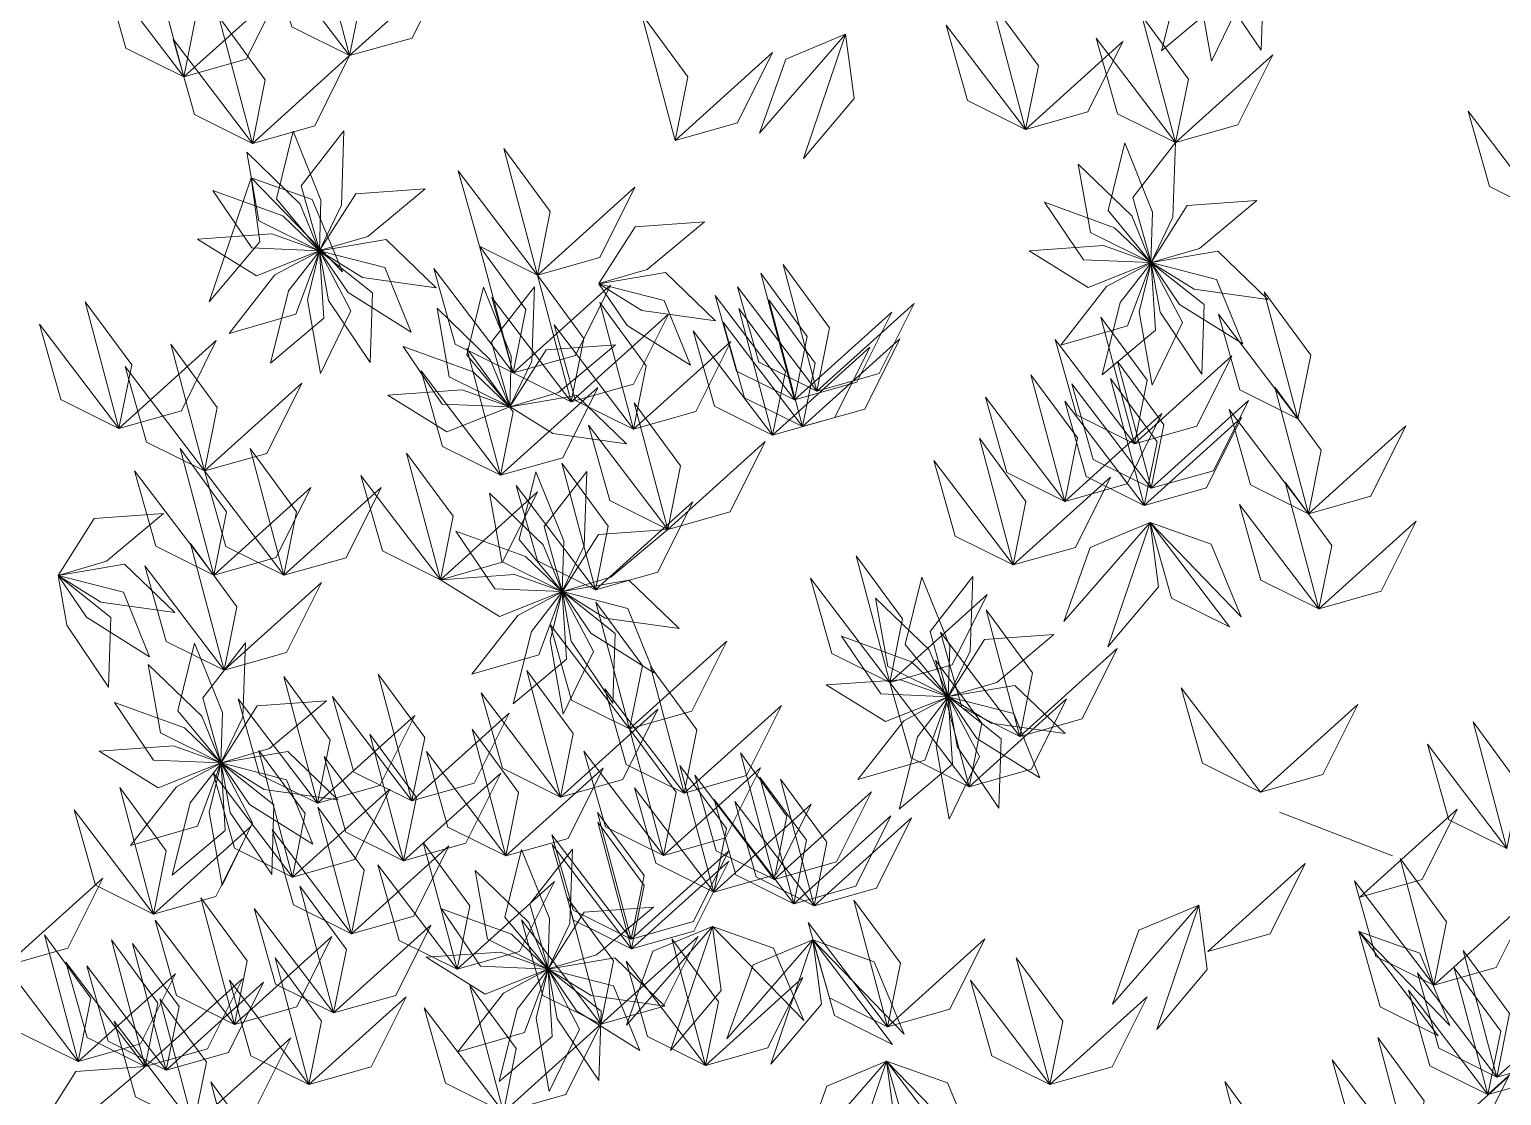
# Model space of a CAD drawing. Header units: inches. Extents: x 4350 to 28384, y -6772 to 993.
# Drawn here: x 23959.5 to 24026.9, y -941.1 to -892.3 of the extents above; entities that cross this region are included whole.
import ezdxf

# ---------------------------------------------------------------- set-up
doc = ezdxf.new("R2010")
doc.units = ezdxf.units.IN
doc.header["$MEASUREMENT"] = 0
doc.layers.add('ARREDAMENTO', color=2, linetype='Continuous', lineweight=18)

# ---------------------------------------------------------------- blocks, each defined once
blk = doc.blocks.new('chioma jacaranda')
at = {"layer": 'ARREDAMENTO', "linetype": 'Continuous'}
blk.add_line((14487.263, -3462.422), (14492.443, -3464.411), dxfattribs=at)
at = {"layer": 'ARREDAMENTO', "lineweight": 0}
for points in [[(14444.716, -3427.808), (14445.301, -3424.902), (14443.174, -3422.012), (14444.716, -3427.808)], [(14481.869, -3427.595), (14482.694, -3424.288), (14484.108, -3422.465), (14484.301, -3425.543), (14481.869, -3427.595)], [(14484.153, -3428.061), (14483.561, -3424.704), (14484.111, -3422.464), (14485.54, -3425.197), (14484.153, -3428.061)], [(14486.428, -3427.558), (14484.522, -3424.732), (14484.114, -3422.462), (14486.531, -3424.377), (14486.428, -3427.558)], [(14437.122, -3428.78), (14437.707, -3425.874), (14435.579, -3422.984), (14437.122, -3428.78)], [(14444.716, -3427.808), (14442.062, -3426.487), (14441.085, -3423.034), (14444.716, -3427.808)], [(14437.122, -3428.78), (14434.468, -3427.459), (14433.491, -3424.006), (14437.122, -3428.78)], [(14444.716, -3427.808), (14447.569, -3427.002), (14449.168, -3423.789), (14444.716, -3427.808)], [(14437.122, -3428.78), (14439.974, -3427.973), (14441.574, -3424.761), (14437.122, -3428.78)], [(14475.647, -3431.186), (14476.232, -3428.28), (14474.104, -3425.39), (14475.647, -3431.186)], [(14440.264, -3431.827), (14440.849, -3428.921), (14438.722, -3426.031), (14440.264, -3431.827)], [(14459.606, -3431.689), (14460.191, -3428.783), (14458.063, -3425.893), (14459.606, -3431.689)], [(14482.511, -3431.784), (14483.096, -3428.878), (14480.969, -3425.988), (14482.511, -3431.784)], [(14467.411, -3426.833), (14464.675, -3427.974), (14463.469, -3431.354), (14467.411, -3426.833)], [(14467.411, -3426.833), (14467.8, -3429.772), (14465.485, -3432.513), (14467.411, -3426.833)], [(14475.647, -3431.186), (14472.993, -3429.865), (14472.016, -3426.412), (14475.647, -3431.186)], [(14440.264, -3431.827), (14437.61, -3430.506), (14436.633, -3427.053), (14440.264, -3431.827)], [(14475.647, -3431.186), (14478.499, -3430.38), (14480.099, -3427.167), (14475.647, -3431.186)], [(14482.511, -3431.784), (14479.857, -3430.463), (14478.881, -3427.01), (14482.511, -3431.784)], [(14440.264, -3431.827), (14443.117, -3431.021), (14444.716, -3427.808), (14440.264, -3431.827)], [(14459.606, -3431.689), (14462.458, -3430.882), (14464.058, -3427.67), (14459.606, -3431.689)], [(14482.511, -3431.784), (14485.364, -3430.977), (14486.963, -3427.765), (14482.511, -3431.784)], [(14499.532, -3435.12), (14496.878, -3433.799), (14495.901, -3430.346), (14499.532, -3435.12)], [(14442.125, -3431.265), (14443.401, -3434.425), (14443.329, -3436.73), (14441.363, -3434.354), (14442.125, -3431.265)], [(14444.455, -3431.246), (14444.336, -3434.652), (14443.332, -3436.729), (14442.502, -3433.758), (14444.455, -3431.246)], [(14440.003, -3432.23), (14442.455, -3434.598), (14443.327, -3436.733), (14440.564, -3435.362), (14440.003, -3432.23)], [(14453.307, -3437.851), (14453.892, -3434.945), (14451.764, -3432.055), (14453.307, -3437.851)], [(14480.181, -3431.803), (14481.457, -3434.963), (14481.385, -3437.269), (14479.419, -3434.892), (14480.181, -3431.803)], [(14482.511, -3431.784), (14482.392, -3435.19), (14481.388, -3437.267), (14480.559, -3434.296), (14482.511, -3431.784)], [(14478.059, -3432.768), (14480.511, -3435.136), (14481.383, -3437.272), (14478.62, -3435.9), (14478.059, -3432.768)], [(14440.212, -3433.394), (14440.601, -3436.333), (14438.286, -3439.075), (14440.212, -3433.394)], [(14440.212, -3433.394), (14443.004, -3434.39), (14444.386, -3437.702), (14440.212, -3433.394)], [(14453.307, -3437.851), (14450.653, -3436.53), (14449.676, -3433.077), (14453.307, -3437.851)], [(14438.458, -3433.974), (14441.661, -3435.14), (14443.326, -3436.737), (14440.244, -3436.608), (14438.458, -3433.974)], [(14448.166, -3433.895), (14445.554, -3436.086), (14443.339, -3436.73), (14444.992, -3434.125), (14448.166, -3433.895)], [(14453.307, -3437.851), (14456.159, -3437.044), (14457.759, -3433.832), (14453.307, -3437.851)], [(14476.514, -3434.513), (14479.717, -3435.679), (14481.382, -3437.275), (14478.3, -3437.146), (14476.514, -3434.513)], [(14486.222, -3434.434), (14483.611, -3436.625), (14481.395, -3437.268), (14483.048, -3434.664), (14486.222, -3434.434)], [(14460.947, -3435.405), (14458.336, -3437.595), (14456.121, -3438.239), (14457.774, -3435.635), (14460.947, -3435.405)], [(14437.756, -3436.197), (14441.156, -3435.959), (14443.326, -3436.741), (14440.458, -3437.876), (14437.756, -3436.197)], [(14448.679, -3438.426), (14445.304, -3437.951), (14443.343, -3436.736), (14446.385, -3436.221), (14448.679, -3438.426)], [(14439.2, -3440.522), (14441.299, -3437.836), (14443.331, -3436.746), (14442.256, -3439.637), (14439.2, -3440.522)], [(14441.097, -3441.876), (14441.921, -3438.569), (14443.335, -3436.746), (14443.529, -3439.825), (14441.097, -3441.876)], [(14443.38, -3442.342), (14442.789, -3438.985), (14443.339, -3436.745), (14444.768, -3439.479), (14443.38, -3442.342)], [(14445.656, -3441.839), (14443.75, -3439.013), (14443.342, -3436.743), (14445.759, -3438.659), (14445.656, -3441.839)], [(14447.53, -3440.454), (14444.64, -3438.647), (14443.343, -3436.74), (14446.331, -3437.506), (14447.53, -3440.454)], [(14452.195, -3442.326), (14452.78, -3439.42), (14450.653, -3436.53), (14452.195, -3442.326)], [(14475.812, -3436.735), (14479.212, -3436.498), (14481.382, -3437.279), (14478.515, -3438.415), (14475.812, -3436.735)], [(14486.735, -3438.964), (14483.36, -3438.49), (14481.4, -3437.274), (14484.441, -3436.76), (14486.735, -3438.964)], [(14452.195, -3442.326), (14449.542, -3441.005), (14448.565, -3437.552), (14452.195, -3442.326)], [(14466.09, -3443.159), (14466.675, -3440.253), (14464.548, -3437.363), (14466.09, -3443.159)], [(14477.256, -3441.06), (14479.355, -3438.374), (14481.388, -3437.284), (14480.313, -3440.175), (14477.256, -3441.06)], [(14479.153, -3442.414), (14479.977, -3439.107), (14481.391, -3437.285), (14481.585, -3440.363), (14479.153, -3442.414)], [(14481.436, -3442.88), (14480.845, -3439.524), (14481.395, -3437.284), (14482.824, -3440.017), (14481.436, -3442.88)], [(14483.712, -3442.377), (14481.806, -3439.551), (14481.398, -3437.281), (14483.815, -3439.197), (14483.712, -3442.377)], [(14485.586, -3440.992), (14482.696, -3439.186), (14481.399, -3437.278), (14484.387, -3438.045), (14485.586, -3440.992)], [(14454.849, -3443.647), (14455.434, -3440.741), (14453.307, -3437.851), (14454.849, -3443.647)], [(14461.461, -3439.935), (14458.086, -3439.461), (14456.125, -3438.245), (14459.166, -3437.73), (14461.461, -3439.935)], [(14460.312, -3441.963), (14457.421, -3440.157), (14456.125, -3438.249), (14459.113, -3439.016), (14460.312, -3441.963)], [(14465.071, -3443.557), (14465.656, -3440.651), (14463.528, -3437.761), (14465.071, -3443.557)], [(14450.836, -3438.402), (14452.113, -3441.562), (14452.041, -3443.868), (14450.074, -3441.491), (14450.836, -3438.402)], [(14453.167, -3438.383), (14453.048, -3441.789), (14452.044, -3443.866), (14451.214, -3440.895), (14453.167, -3438.383)], [(14454.849, -3443.647), (14452.195, -3442.326), (14451.218, -3438.873), (14454.849, -3443.647)], [(14452.195, -3442.326), (14455.048, -3441.52), (14456.647, -3438.307), (14452.195, -3442.326)], [(14465.071, -3443.557), (14462.417, -3442.236), (14461.44, -3438.783), (14465.071, -3443.557)], [(14466.09, -3443.159), (14463.437, -3441.838), (14462.46, -3438.385), (14466.09, -3443.159)], [(14488.11, -3444.416), (14488.695, -3441.51), (14486.568, -3438.62), (14488.11, -3444.416)], [(14434.16, -3444.863), (14434.745, -3441.957), (14432.618, -3439.067), (14434.16, -3444.863)], [(14448.715, -3439.367), (14451.167, -3441.735), (14452.038, -3443.87), (14449.275, -3442.499), (14448.715, -3439.367)], [(14454.849, -3443.647), (14457.702, -3442.841), (14459.301, -3439.628), (14454.849, -3443.647)], [(14457.702, -3444.9), (14458.287, -3441.994), (14456.159, -3439.104), (14457.702, -3444.9)], [(14464.068, -3445.166), (14464.653, -3442.26), (14462.525, -3439.37), (14464.068, -3445.166)], [(14465.434, -3444.781), (14466.019, -3441.875), (14463.892, -3438.985), (14465.434, -3444.781)], [(14465.071, -3443.557), (14467.923, -3442.751), (14469.523, -3439.538), (14465.071, -3443.557)], [(14466.09, -3443.159), (14468.943, -3442.352), (14470.543, -3439.14), (14466.09, -3443.159)], [(14488.11, -3444.416), (14485.456, -3443.095), (14484.48, -3439.642), (14488.11, -3444.416)], [(14434.16, -3444.863), (14431.506, -3443.542), (14430.529, -3440.089), (14434.16, -3444.863)], [(14457.702, -3444.9), (14455.048, -3443.579), (14454.071, -3440.126), (14457.702, -3444.9)], [(14465.434, -3444.781), (14462.781, -3443.46), (14461.804, -3440.007), (14465.434, -3444.781)], [(14480.632, -3445.561), (14481.216, -3442.655), (14479.089, -3439.765), (14480.632, -3445.561)], [(14434.16, -3444.863), (14437.013, -3444.056), (14438.612, -3440.844), (14434.16, -3444.863)], [(14457.702, -3444.9), (14460.554, -3444.093), (14462.154, -3440.881), (14457.702, -3444.9)], [(14464.068, -3445.166), (14461.414, -3443.845), (14460.437, -3440.392), (14464.068, -3445.166)], [(14465.434, -3444.781), (14468.287, -3443.974), (14469.887, -3440.762), (14465.434, -3444.781)], [(14480.632, -3445.561), (14477.978, -3444.24), (14477.001, -3440.787), (14480.632, -3445.561)], [(14438.068, -3446.808), (14438.653, -3443.902), (14436.525, -3441.012), (14438.068, -3446.808)], [(14447.17, -3441.112), (14450.372, -3442.278), (14452.037, -3443.874), (14448.956, -3443.745), (14447.17, -3441.112)], [(14451.619, -3447.008), (14452.204, -3444.102), (14450.077, -3441.212), (14451.619, -3447.008)], [(14456.877, -3441.033), (14454.266, -3443.223), (14452.051, -3443.867), (14453.704, -3441.262), (14456.877, -3441.033)], [(14464.068, -3445.166), (14466.92, -3444.359), (14468.52, -3441.147), (14464.068, -3445.166)], [(14480.632, -3445.561), (14483.484, -3444.754), (14485.084, -3441.542), (14480.632, -3445.561)], [(14438.068, -3446.808), (14435.414, -3445.487), (14434.437, -3442.034), (14438.068, -3446.808)], [(14451.619, -3447.008), (14448.966, -3445.687), (14447.989, -3442.234), (14451.619, -3447.008)], [(14481.395, -3447.603), (14481.98, -3444.696), (14479.853, -3441.806), (14481.395, -3447.603)], [(14438.068, -3446.808), (14440.92, -3446.002), (14442.52, -3442.789), (14438.068, -3446.808)], [(14451.619, -3447.008), (14454.472, -3446.201), (14456.072, -3442.989), (14451.619, -3447.008)], [(14477.435, -3448.199), (14478.02, -3445.293), (14475.893, -3442.403), (14477.435, -3448.199)], [(14481.395, -3447.603), (14478.741, -3446.281), (14477.764, -3442.828), (14481.395, -3447.603)], [(14481.078, -3448.382), (14481.663, -3445.475), (14479.535, -3442.585), (14481.078, -3448.382)], [(14488.589, -3448.767), (14489.174, -3445.861), (14487.047, -3442.971), (14488.589, -3448.767)], [(14446.467, -3443.334), (14449.868, -3443.096), (14452.038, -3443.878), (14449.17, -3445.013), (14446.467, -3443.334)], [(14457.391, -3445.563), (14454.016, -3445.088), (14452.055, -3443.873), (14455.096, -3443.358), (14457.391, -3445.563)], [(14459.274, -3449.482), (14459.859, -3446.576), (14457.732, -3443.686), (14459.274, -3449.482)], [(14477.435, -3448.199), (14474.782, -3446.878), (14473.805, -3443.425), (14477.435, -3448.199)], [(14481.078, -3448.382), (14478.424, -3447.061), (14477.447, -3443.608), (14481.078, -3448.382)], [(14481.395, -3447.603), (14484.248, -3446.796), (14485.847, -3443.583), (14481.395, -3447.603)], [(14477.435, -3448.199), (14480.288, -3447.393), (14481.887, -3444.18), (14477.435, -3448.199)], [(14481.078, -3448.382), (14483.93, -3447.575), (14485.53, -3444.362), (14481.078, -3448.382)], [(14488.589, -3448.767), (14485.935, -3447.446), (14484.958, -3443.993), (14488.589, -3448.767)], [(14459.274, -3449.482), (14456.62, -3448.161), (14455.643, -3444.708), (14459.274, -3449.482)], [(14488.589, -3448.767), (14491.442, -3447.96), (14493.041, -3444.748), (14488.589, -3448.767)], [(14459.274, -3449.482), (14462.127, -3448.675), (14463.726, -3445.463), (14459.274, -3449.482)], [(14475.08, -3451.11), (14475.665, -3448.204), (14473.538, -3445.314), (14475.08, -3451.11)], [(14438.494, -3451.577), (14439.079, -3448.671), (14436.952, -3445.781), (14438.494, -3451.577)], [(14441.699, -3451.582), (14442.284, -3448.676), (14440.156, -3445.786), (14441.699, -3451.582)], [(14448.865, -3451.784), (14449.449, -3448.877), (14447.322, -3445.987), (14448.865, -3451.784)], [(14475.08, -3451.11), (14472.427, -3449.789), (14471.45, -3446.336), (14475.08, -3451.11)], [(14438.494, -3451.577), (14435.84, -3450.256), (14434.863, -3446.803), (14438.494, -3451.577)], [(14441.699, -3451.582), (14439.045, -3450.261), (14438.068, -3446.808), (14441.699, -3451.582)], [(14448.865, -3451.784), (14446.211, -3450.463), (14445.234, -3447.01), (14448.865, -3451.784)], [(14453.233, -3446.851), (14454.51, -3450.012), (14454.438, -3452.317), (14452.471, -3449.941), (14453.233, -3446.851)], [(14455.564, -3446.832), (14455.445, -3450.239), (14454.441, -3452.315), (14453.611, -3449.345), (14455.564, -3446.832)], [(14455.96, -3452.245), (14456.545, -3449.339), (14454.418, -3446.449), (14455.96, -3452.245)], [(14438.494, -3451.577), (14441.347, -3450.77), (14442.946, -3447.558), (14438.494, -3451.577)], [(14441.699, -3451.582), (14444.551, -3450.776), (14446.151, -3447.563), (14441.699, -3451.582)], [(14455.96, -3452.245), (14453.307, -3450.924), (14452.33, -3447.471), (14455.96, -3452.245)], [(14475.08, -3451.11), (14477.933, -3450.304), (14479.533, -3447.091), (14475.08, -3451.11)], [(14489.068, -3453.118), (14489.653, -3450.212), (14487.525, -3447.322), (14489.068, -3453.118)], [(14448.865, -3451.784), (14451.717, -3450.977), (14453.317, -3447.765), (14448.865, -3451.784)], [(14451.112, -3447.817), (14453.564, -3450.184), (14454.435, -3452.32), (14451.672, -3450.949), (14451.112, -3447.817)], [(14455.96, -3452.245), (14458.813, -3451.438), (14460.412, -3448.226), (14455.96, -3452.245)], [(14489.068, -3453.118), (14486.414, -3451.797), (14485.437, -3448.344), (14489.068, -3453.118)], [(14436.197, -3448.75), (14433.586, -3450.94), (14431.371, -3451.584), (14433.023, -3448.979), (14436.197, -3448.75)], [(14449.567, -3449.561), (14452.769, -3450.727), (14454.434, -3452.324), (14451.353, -3452.195), (14449.567, -3449.561)], [(14459.274, -3449.482), (14456.663, -3451.673), (14454.448, -3452.317), (14456.101, -3449.712), (14459.274, -3449.482)], [(14481.343, -3449.17), (14478.607, -3450.31), (14477.401, -3453.691), (14481.343, -3449.17)], [(14481.343, -3449.17), (14481.732, -3452.108), (14479.417, -3454.85), (14481.343, -3449.17)], [(14484.973, -3453.944), (14482.32, -3452.623), (14481.343, -3449.17), (14484.973, -3453.944)], [(14481.343, -3449.17), (14484.135, -3450.165), (14485.517, -3453.477), (14481.343, -3449.17)], [(14489.068, -3453.118), (14491.92, -3452.311), (14493.52, -3449.099), (14489.068, -3453.118)], [(14438.973, -3455.928), (14439.558, -3453.022), (14437.43, -3450.132), (14438.973, -3455.928)], [(14436.71, -3453.28), (14433.335, -3452.805), (14431.375, -3451.59), (14434.416, -3451.075), (14436.71, -3453.28)], [(14469.432, -3456.485), (14470.017, -3453.579), (14467.89, -3450.689), (14469.432, -3456.485)], [(14433.687, -3456.693), (14431.781, -3453.867), (14431.373, -3451.597), (14433.79, -3453.513), (14433.687, -3456.693)], [(14435.561, -3455.308), (14432.671, -3453.501), (14431.374, -3451.594), (14434.362, -3452.36), (14435.561, -3455.308)], [(14438.973, -3455.928), (14436.319, -3454.607), (14435.342, -3451.154), (14438.973, -3455.928)], [(14448.865, -3451.784), (14452.265, -3451.546), (14454.435, -3452.327), (14451.567, -3453.463), (14448.865, -3451.784)], [(14469.432, -3456.485), (14466.778, -3455.164), (14465.801, -3451.711), (14469.432, -3456.485)], [(14470.897, -3451.662), (14472.174, -3454.823), (14472.101, -3457.128), (14470.135, -3454.752), (14470.897, -3451.662)], [(14473.228, -3451.644), (14473.109, -3455.05), (14472.105, -3457.127), (14471.275, -3454.156), (14473.228, -3451.644)], [(14438.973, -3455.928), (14441.825, -3455.121), (14443.425, -3451.909), (14438.973, -3455.928)], [(14450.309, -3456.108), (14452.407, -3453.423), (14454.44, -3452.333), (14453.365, -3455.224), (14450.309, -3456.108)], [(14452.205, -3457.463), (14453.03, -3454.156), (14454.444, -3452.333), (14454.638, -3455.411), (14452.205, -3457.463)], [(14454.489, -3457.929), (14453.897, -3454.572), (14454.447, -3452.332), (14455.877, -3455.065), (14454.489, -3457.929)], [(14456.765, -3457.426), (14454.859, -3454.6), (14454.45, -3452.33), (14456.868, -3454.245), (14456.765, -3457.426)], [(14459.788, -3454.013), (14456.413, -3453.538), (14454.452, -3452.323), (14457.493, -3451.808), (14459.788, -3454.013)], [(14458.639, -3456.04), (14455.748, -3454.234), (14454.452, -3452.326), (14457.44, -3453.093), (14458.639, -3456.04)], [(14457.527, -3458.609), (14458.112, -3455.703), (14455.985, -3452.813), (14457.527, -3458.609)], [(14468.776, -3452.628), (14471.228, -3454.996), (14472.099, -3457.131), (14469.336, -3455.76), (14468.776, -3452.628)], [(14469.432, -3456.485), (14472.285, -3455.678), (14473.884, -3452.466), (14469.432, -3456.485)], [(14475.38, -3458.95), (14475.965, -3456.044), (14473.838, -3453.154), (14475.38, -3458.95)], [(14457.527, -3458.609), (14454.874, -3457.288), (14453.897, -3453.835), (14457.527, -3458.609)], [(14467.23, -3454.372), (14470.433, -3455.538), (14472.098, -3457.135), (14469.016, -3457.006), (14467.23, -3454.372)], [(14475.38, -3458.95), (14472.727, -3457.629), (14471.75, -3454.176), (14475.38, -3458.95)], [(14476.938, -3454.293), (14474.327, -3456.484), (14472.112, -3457.128), (14473.764, -3454.523), (14476.938, -3454.293)], [(14437.619, -3454.691), (14438.895, -3457.851), (14438.823, -3460.156), (14436.857, -3457.78), (14437.619, -3454.691)], [(14439.949, -3454.672), (14439.83, -3458.078), (14438.826, -3460.155), (14437.996, -3457.184), (14439.949, -3454.672)], [(14457.527, -3458.609), (14460.38, -3457.802), (14461.98, -3454.59), (14457.527, -3458.609)], [(14475.38, -3458.95), (14478.233, -3458.143), (14479.833, -3454.931), (14475.38, -3458.95)], [(14435.497, -3455.656), (14437.949, -3458.024), (14438.821, -3460.159), (14436.058, -3458.788), (14435.497, -3455.656)], [(14460.018, -3461.554), (14460.603, -3458.648), (14458.475, -3455.758), (14460.018, -3461.554)], [(14473.063, -3461.259), (14473.648, -3458.353), (14471.521, -3455.463), (14473.063, -3461.259)], [(14443.239, -3462.011), (14443.824, -3459.105), (14441.696, -3456.215), (14443.239, -3462.011)], [(14447.564, -3461.902), (14448.149, -3458.996), (14446.021, -3456.106), (14447.564, -3461.902)], [(14454.362, -3461.731), (14454.947, -3458.825), (14452.82, -3455.935), (14454.362, -3461.731)], [(14466.528, -3456.595), (14469.928, -3456.357), (14472.099, -3457.139), (14469.231, -3458.274), (14466.528, -3456.595)], [(14473.063, -3461.259), (14470.409, -3459.938), (14469.432, -3456.485), (14473.063, -3461.259)], [(14447.564, -3461.902), (14444.91, -3460.581), (14443.933, -3457.128), (14447.564, -3461.902)], [(14454.362, -3461.731), (14451.709, -3460.41), (14450.732, -3456.957), (14454.362, -3461.731)], [(14460.018, -3461.554), (14457.364, -3460.233), (14456.387, -3456.78), (14460.018, -3461.554)], [(14467.973, -3460.919), (14470.071, -3458.234), (14472.104, -3457.144), (14471.029, -3460.035), (14467.973, -3460.919)], [(14469.869, -3462.274), (14470.694, -3458.967), (14472.108, -3457.144), (14472.302, -3460.223), (14469.869, -3462.274)], [(14472.153, -3462.74), (14471.561, -3459.383), (14472.111, -3457.143), (14473.54, -3459.877), (14472.153, -3462.74)], [(14474.428, -3462.237), (14472.523, -3459.411), (14472.114, -3457.141), (14474.532, -3459.057), (14474.428, -3462.237)], [(14477.452, -3458.824), (14474.076, -3458.349), (14472.116, -3457.134), (14475.157, -3456.619), (14477.452, -3458.824)], [(14476.303, -3460.852), (14473.412, -3459.045), (14472.116, -3457.137), (14475.103, -3457.904), (14476.303, -3460.852)], [(14486.398, -3461.505), (14483.744, -3460.184), (14482.767, -3456.731), (14486.398, -3461.505)], [(14433.952, -3457.401), (14437.155, -3458.566), (14438.82, -3460.163), (14435.738, -3460.034), (14433.952, -3457.401)], [(14443.66, -3457.322), (14441.048, -3459.512), (14438.833, -3460.156), (14440.486, -3457.551), (14443.66, -3457.322)], [(14443.239, -3462.011), (14440.585, -3460.69), (14439.608, -3457.237), (14443.239, -3462.011)], [(14454.362, -3461.731), (14457.215, -3460.925), (14458.815, -3457.712), (14454.362, -3461.731)], [(14460.018, -3461.554), (14462.87, -3460.748), (14464.47, -3457.535), (14460.018, -3461.554)], [(14473.063, -3461.259), (14475.916, -3460.452), (14477.515, -3457.24), (14473.063, -3461.259)], [(14486.398, -3461.505), (14489.25, -3460.699), (14490.85, -3457.486), (14486.398, -3461.505)], [(14443.239, -3462.011), (14446.092, -3461.204), (14447.691, -3457.992), (14443.239, -3462.011)], [(14447.564, -3461.902), (14450.416, -3461.096), (14452.016, -3457.883), (14447.564, -3461.902)], [(14497.665, -3464.086), (14498.25, -3461.18), (14496.122, -3458.29), (14497.665, -3464.086)], [(14447.187, -3464.647), (14447.772, -3461.741), (14445.644, -3458.851), (14447.187, -3464.647)], [(14451.861, -3464.423), (14452.446, -3461.517), (14450.319, -3458.627), (14451.861, -3464.423)], [(14459.07, -3464.405), (14459.655, -3461.499), (14457.527, -3458.609), (14459.07, -3464.405)], [(14433.25, -3459.623), (14436.65, -3459.385), (14438.82, -3460.167), (14435.952, -3461.302), (14433.25, -3459.623)], [(14444.173, -3461.852), (14440.798, -3461.377), (14438.837, -3460.162), (14441.879, -3459.647), (14444.173, -3461.852)], [(14442.098, -3465.392), (14442.683, -3462.486), (14440.555, -3459.596), (14442.098, -3465.392)], [(14451.861, -3464.423), (14449.207, -3463.102), (14448.23, -3459.649), (14451.861, -3464.423)], [(14459.07, -3464.405), (14456.416, -3463.084), (14455.439, -3459.631), (14459.07, -3464.405)], [(14464.139, -3465.504), (14464.724, -3462.598), (14462.597, -3459.708), (14464.139, -3465.504)], [(14497.665, -3464.086), (14495.011, -3462.765), (14494.034, -3459.312), (14497.665, -3464.086)], [(14434.694, -3463.948), (14436.793, -3461.262), (14438.825, -3460.172), (14437.75, -3463.063), (14434.694, -3463.948)], [(14436.591, -3465.302), (14437.415, -3461.995), (14438.829, -3460.172), (14439.023, -3463.251), (14436.591, -3465.302)], [(14438.874, -3465.768), (14438.282, -3462.411), (14438.833, -3460.171), (14440.262, -3462.905), (14438.874, -3465.768)], [(14441.15, -3465.265), (14439.244, -3462.439), (14438.836, -3460.169), (14441.253, -3462.085), (14441.15, -3465.265)], [(14443.024, -3463.88), (14440.134, -3462.073), (14438.837, -3460.166), (14441.825, -3460.933), (14443.024, -3463.88)], [(14447.187, -3464.647), (14444.533, -3463.326), (14443.556, -3459.873), (14447.187, -3464.647)], [(14451.861, -3464.423), (14454.714, -3463.617), (14456.313, -3460.404), (14451.861, -3464.423)], [(14459.07, -3464.405), (14461.922, -3463.598), (14463.522, -3460.386), (14459.07, -3464.405)], [(14461.375, -3466.075), (14461.96, -3463.169), (14459.832, -3460.279), (14461.375, -3466.075)], [(14442.098, -3465.392), (14439.444, -3464.071), (14438.467, -3460.618), (14442.098, -3465.392)], [(14447.187, -3464.647), (14450.039, -3463.84), (14451.639, -3460.628), (14447.187, -3464.647)], [(14464.139, -3465.504), (14461.486, -3464.183), (14460.509, -3460.73), (14464.139, -3465.504)], [(14465.034, -3466.609), (14465.619, -3463.703), (14463.491, -3460.813), (14465.034, -3466.609)], [(14465.97, -3466.699), (14466.555, -3463.793), (14464.428, -3460.903), (14465.97, -3466.699)], [(14435.737, -3467.086), (14436.322, -3464.18), (14434.195, -3461.29), (14435.737, -3467.086)], [(14442.098, -3465.392), (14444.95, -3464.585), (14446.55, -3461.373), (14442.098, -3465.392)], [(14461.375, -3466.075), (14458.721, -3464.754), (14457.744, -3461.301), (14461.375, -3466.075)], [(14465.034, -3466.609), (14462.38, -3465.288), (14461.403, -3461.835), (14465.034, -3466.609)], [(14464.139, -3465.504), (14466.992, -3464.697), (14468.591, -3461.485), (14464.139, -3465.504)], [(14435.737, -3467.086), (14433.083, -3465.765), (14432.106, -3462.312), (14435.737, -3467.086)], [(14444.799, -3467.982), (14445.383, -3465.076), (14443.256, -3462.186), (14444.799, -3467.982)], [(14457.602, -3468.228), (14458.187, -3465.321), (14456.06, -3462.431), (14457.602, -3468.228)], [(14457.602, -3468.228), (14458.187, -3465.321), (14456.06, -3462.431), (14457.602, -3468.228)], [(14461.375, -3466.075), (14464.227, -3465.269), (14465.827, -3462.056), (14461.375, -3466.075)], [(14465.97, -3466.699), (14463.316, -3465.378), (14462.339, -3461.925), (14465.97, -3466.699)], [(14490.943, -3466.306), (14493.796, -3465.5), (14495.395, -3462.287), (14490.943, -3466.306)], [(14435.737, -3467.086), (14438.59, -3466.279), (14440.189, -3463.067), (14435.737, -3467.086)], [(14444.799, -3467.982), (14442.145, -3466.661), (14441.168, -3463.208), (14444.799, -3467.982)], [(14457.611, -3468.676), (14458.196, -3465.77), (14456.068, -3462.88), (14457.611, -3468.676)], [(14465.034, -3466.609), (14467.886, -3465.802), (14469.486, -3462.59), (14465.034, -3466.609)], [(14465.97, -3466.699), (14468.823, -3465.892), (14470.422, -3462.68), (14465.97, -3466.699)], [(14449.63, -3469.605), (14450.215, -3466.699), (14448.087, -3463.809), (14449.63, -3469.605)], [(14457.602, -3468.228), (14454.949, -3466.907), (14453.972, -3463.454), (14457.602, -3468.228)], [(14457.602, -3468.228), (14454.949, -3466.907), (14453.972, -3463.454), (14457.602, -3468.228)], [(14457.611, -3468.676), (14454.957, -3467.355), (14453.98, -3463.902), (14457.611, -3468.676)], [(14444.799, -3467.982), (14447.651, -3467.175), (14449.251, -3463.963), (14444.799, -3467.982)], [(14452.586, -3464.126), (14453.863, -3467.286), (14453.79, -3469.592), (14451.824, -3467.215), (14452.586, -3464.126)], [(14454.917, -3464.107), (14454.797, -3467.513), (14453.793, -3469.59), (14452.964, -3466.619), (14454.917, -3464.107)], [(14457.602, -3468.228), (14460.455, -3467.421), (14462.054, -3464.208), (14457.602, -3468.228)], [(14457.602, -3468.228), (14460.455, -3467.421), (14462.054, -3464.208), (14457.602, -3468.228)], [(14494.326, -3470.336), (14494.911, -3467.43), (14492.783, -3464.54), (14494.326, -3470.336)], [(14449.63, -3469.605), (14446.976, -3468.284), (14445.999, -3464.831), (14449.63, -3469.605)], [(14450.465, -3465.091), (14452.916, -3467.459), (14453.788, -3469.594), (14451.025, -3468.223), (14450.465, -3465.091)], [(14457.611, -3468.676), (14460.463, -3467.869), (14462.063, -3464.657), (14457.611, -3468.676)], [(14483.989, -3468.788), (14486.842, -3467.981), (14488.441, -3464.769), (14483.989, -3468.788)], [(14428.966, -3469.451), (14431.819, -3468.644), (14433.418, -3465.432), (14428.966, -3469.451)], [(14443.979, -3471.606), (14444.564, -3468.7), (14442.436, -3465.81), (14443.979, -3471.606)], [(14449.63, -3469.605), (14452.482, -3468.798), (14454.082, -3465.586), (14449.63, -3469.605)], [(14494.326, -3470.336), (14491.672, -3469.015), (14490.695, -3465.562), (14494.326, -3470.336)], [(14439.444, -3472.129), (14440.029, -3469.223), (14437.901, -3466.333), (14439.444, -3472.129)], [(14456.206, -3472.123), (14456.791, -3469.217), (14454.663, -3466.327), (14456.206, -3472.123)], [(14469.334, -3472.238), (14469.919, -3469.332), (14467.791, -3466.442), (14469.334, -3472.238)], [(14469.334, -3472.238), (14469.919, -3469.332), (14467.791, -3466.442), (14469.334, -3472.238)], [(14494.326, -3470.336), (14497.178, -3469.529), (14498.778, -3466.317), (14494.326, -3470.336)], [(14443.979, -3471.606), (14441.325, -3470.285), (14440.348, -3466.832), (14443.979, -3471.606)], [(14448.919, -3466.836), (14452.122, -3468.002), (14453.787, -3469.598), (14450.705, -3469.469), (14448.919, -3466.836)], [(14458.627, -3466.757), (14456.016, -3468.947), (14453.801, -3469.591), (14455.453, -3466.986), (14458.627, -3466.757)], [(14483.571, -3466.68), (14480.835, -3467.821), (14479.629, -3471.201), (14483.571, -3466.68)], [(14483.571, -3466.68), (14483.96, -3469.619), (14481.645, -3472.36), (14483.571, -3466.68)], [(14439.444, -3472.129), (14436.79, -3470.808), (14435.813, -3467.355), (14439.444, -3472.129)], [(14443.979, -3471.606), (14446.831, -3470.799), (14448.431, -3467.587), (14443.979, -3471.606)], [(14456.206, -3472.123), (14453.552, -3470.802), (14452.575, -3467.349), (14456.206, -3472.123)], [(14461.322, -3467.642), (14458.586, -3468.783), (14457.381, -3472.163), (14461.322, -3467.642)], [(14461.322, -3467.642), (14461.712, -3470.581), (14459.396, -3473.323), (14461.322, -3467.642)], [(14461.322, -3467.642), (14464.115, -3468.638), (14465.496, -3471.95), (14461.322, -3467.642)], [(14469.334, -3472.238), (14466.68, -3470.917), (14465.703, -3467.464), (14469.334, -3472.238)], [(14469.334, -3472.238), (14466.68, -3470.917), (14465.703, -3467.464), (14469.334, -3472.238)], [(14494.521, -3472.647), (14491.868, -3471.326), (14490.891, -3467.873), (14494.521, -3472.647)], [(14490.891, -3467.873), (14493.683, -3468.869), (14495.064, -3472.181), (14490.891, -3467.873)], [(14432.293, -3473.829), (14432.878, -3470.922), (14430.75, -3468.032), (14432.293, -3473.829)], [(14435.358, -3474.056), (14435.943, -3471.149), (14433.816, -3468.259), (14435.358, -3474.056)], [(14436.323, -3474.217), (14436.908, -3471.311), (14434.781, -3468.421), (14436.323, -3474.217)], [(14439.444, -3472.129), (14442.296, -3471.322), (14443.896, -3468.11), (14439.444, -3472.129)], [(14456.206, -3472.123), (14459.058, -3471.316), (14460.658, -3468.104), (14456.206, -3472.123)], [(14461.002, -3474.008), (14461.587, -3471.102), (14459.459, -3468.212), (14461.002, -3474.008)], [(14465.918, -3468.266), (14463.182, -3469.407), (14461.976, -3472.787), (14465.918, -3468.266)], [(14465.918, -3468.266), (14466.307, -3471.205), (14463.992, -3473.946), (14465.918, -3468.266)], [(14469.549, -3473.04), (14466.895, -3471.719), (14465.918, -3468.266), (14469.549, -3473.04)], [(14465.918, -3468.266), (14468.71, -3469.261), (14470.092, -3472.573), (14465.918, -3468.266)], [(14469.334, -3472.238), (14472.186, -3471.431), (14473.786, -3468.219), (14469.334, -3472.238)], [(14469.334, -3472.238), (14472.186, -3471.431), (14473.786, -3468.219), (14469.334, -3472.238)], [(14432.293, -3473.829), (14429.639, -3472.507), (14428.662, -3469.054), (14432.293, -3473.829)], [(14435.358, -3474.056), (14432.704, -3472.734), (14431.727, -3469.281), (14435.358, -3474.056)], [(14442.843, -3474.882), (14443.428, -3471.976), (14441.3, -3469.086), (14442.843, -3474.882)], [(14448.217, -3469.058), (14451.617, -3468.82), (14453.788, -3469.602), (14450.92, -3470.737), (14448.217, -3469.058)], [(14459.14, -3471.287), (14455.765, -3470.812), (14453.805, -3469.597), (14456.846, -3469.082), (14459.14, -3471.287)], [(14461.002, -3474.008), (14458.348, -3472.687), (14457.371, -3469.234), (14461.002, -3474.008)], [(14476.759, -3474.879), (14477.344, -3471.973), (14475.217, -3469.083), (14476.759, -3474.879)], [(14497.211, -3474.538), (14497.796, -3471.632), (14495.669, -3468.742), (14497.211, -3474.538)], [(14432.293, -3473.829), (14435.145, -3473.022), (14436.745, -3469.809), (14432.293, -3473.829)], [(14436.323, -3474.217), (14433.669, -3472.896), (14432.692, -3469.443), (14436.323, -3474.217)], [(14449.661, -3473.383), (14451.76, -3470.697), (14453.793, -3469.607), (14452.718, -3472.498), (14449.661, -3473.383)], [(14451.558, -3474.737), (14452.383, -3471.43), (14453.796, -3469.607), (14453.99, -3472.686), (14451.558, -3474.737)], [(14453.842, -3475.203), (14453.25, -3471.846), (14453.8, -3469.606), (14455.229, -3472.34), (14453.842, -3475.203)], [(14456.117, -3474.7), (14454.211, -3471.874), (14453.803, -3469.604), (14456.22, -3471.52), (14456.117, -3474.7)], [(14457.992, -3473.315), (14455.101, -3471.509), (14453.805, -3469.601), (14456.792, -3470.368), (14457.992, -3473.315)], [(14497.211, -3474.538), (14494.557, -3473.217), (14493.58, -3469.764), (14497.211, -3474.538)], [(14496.805, -3475.342), (14497.39, -3472.436), (14495.263, -3469.546), (14496.805, -3475.342)], [(14435.358, -3474.056), (14438.211, -3473.249), (14439.81, -3470.036), (14435.358, -3474.056)], [(14436.323, -3474.217), (14439.176, -3473.41), (14440.775, -3470.198), (14436.323, -3474.217)], [(14442.843, -3474.882), (14440.189, -3473.561), (14439.212, -3470.108), (14442.843, -3474.882)], [(14451.754, -3476.142), (14452.338, -3473.236), (14450.211, -3470.346), (14451.754, -3476.142)], [(14461.002, -3474.008), (14463.854, -3473.201), (14465.454, -3469.989), (14461.002, -3474.008)], [(14476.759, -3474.879), (14474.105, -3473.558), (14473.128, -3470.105), (14476.759, -3474.879)], [(14496.805, -3475.342), (14494.151, -3474.021), (14493.174, -3470.568), (14496.805, -3475.342)], [(14497.211, -3474.538), (14500.064, -3473.731), (14501.663, -3470.519), (14497.211, -3474.538)], [(14437.575, -3476.758), (14438.16, -3473.852), (14436.032, -3470.962), (14437.575, -3476.758)], [(14442.843, -3474.882), (14445.695, -3474.075), (14447.295, -3470.863), (14442.843, -3474.882)], [(14476.759, -3474.879), (14479.612, -3474.072), (14481.211, -3470.86), (14476.759, -3474.879)], [(14437.575, -3476.758), (14434.921, -3475.437), (14433.944, -3471.984), (14437.575, -3476.758)], [(14451.754, -3476.142), (14449.1, -3474.821), (14448.123, -3471.368), (14451.754, -3476.142)], [(14496.805, -3475.342), (14499.658, -3474.536), (14501.257, -3471.323), (14496.805, -3475.342)], [(14451.754, -3476.142), (14454.606, -3475.335), (14456.206, -3472.123), (14451.754, -3476.142)], [(14437.575, -3476.758), (14440.427, -3475.952), (14442.027, -3472.739), (14437.575, -3476.758)], [(14493.3, -3478.525), (14493.885, -3475.618), (14491.758, -3472.728), (14493.3, -3478.525)], [(14469.282, -3473.805), (14466.545, -3474.946), (14465.34, -3478.326), (14469.282, -3473.805)], [(14469.282, -3473.805), (14469.671, -3476.744), (14467.356, -3479.485), (14469.282, -3473.805)], [(14472.912, -3478.579), (14470.259, -3477.258), (14469.282, -3473.805), (14472.912, -3478.579)], [(14469.282, -3473.805), (14472.074, -3474.8), (14473.455, -3478.112), (14469.282, -3473.805)], [(14493.3, -3478.525), (14490.646, -3477.204), (14489.669, -3473.751), (14493.3, -3478.525)], [(14435.358, -3474.056), (14432.747, -3476.246), (14430.532, -3476.89), (14432.184, -3474.285), (14435.358, -3474.056)], [(14493.3, -3478.525), (14496.153, -3477.718), (14497.752, -3474.505), (14493.3, -3478.525)], [(14439.901, -3480.558), (14440.486, -3477.652), (14438.359, -3474.762), (14439.901, -3480.558)], [(14486.308, -3480.541), (14486.892, -3477.635), (14484.765, -3474.745), (14486.308, -3480.541)]]:
    blk.add_lwpolyline(points, dxfattribs=at)

msp = doc.modelspace()

# ---------------------------------------------------------------- block references
msp.add_blockref('chioma jacaranda', (9529.428, 2534.277))

doc.saveas('drawing.dxf')
